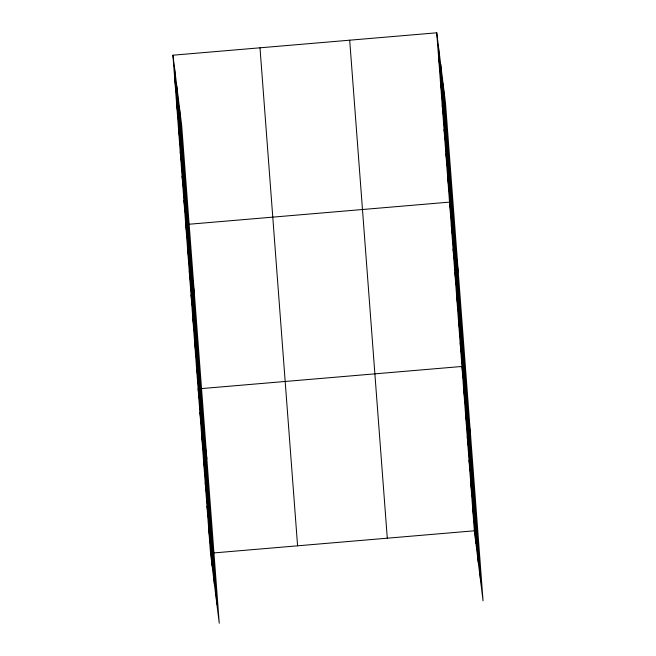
<?xml version="1.0" encoding="UTF-8"?>
<svg xmlns="http://www.w3.org/2000/svg" width="656" height="656" viewBox="0 0 656 656"><rect width="100%" height="100%" fill="white"/><g stroke="black" fill="none" stroke-linecap="round" stroke-linejoin="round"><path stroke-width="0.98" d="M172.938 55.202L181.655 125.198L219.252 623.2L210.527 553.213L172.938 55.202L436.748 32.8L445.473 102.787L483.062 600.798L474.345 530.802L436.748 32.8M188.69 224.278L449.532 202.122L458.249 272.109M201.097 388.614L461.939 366.466L470.655 436.453M213.495 552.959L474.345 530.802M438.577 56.99L440.127 69.397M440.406 81.18L441.947 93.587M442.226 105.37L443.776 117.777M444.055 129.552L445.604 141.967M445.883 153.742L447.425 166.157M447.704 177.932L449.253 190.347M451.303 225.598L452.853 238.013M453.075 249.075L454.624 261.49M454.846 272.552L456.396 284.966M456.625 296.028L458.167 308.443M458.396 319.505L459.938 331.92M460.168 342.981L461.709 355.396M463.71 389.943L465.252 402.349M465.481 413.419L467.031 425.826M467.252 436.896L468.802 449.303M469.024 460.373L470.573 472.787M470.795 483.849L472.345 496.264M472.566 507.326L474.116 519.741M174.767 79.392L176.308 91.807M176.595 103.582L178.137 115.997M178.416 127.772L179.965 140.187M180.244 151.962L181.786 164.377M182.073 176.152L183.614 188.559M183.893 200.342L185.443 212.749M185.722 224.524L194.438 294.519M187.493 248.009L189.043 260.416M189.264 271.486L190.814 283.892M191.035 294.962L192.585 307.369M192.807 318.439L194.356 330.845M194.578 341.915L196.128 354.33M196.357 365.392L197.899 377.807M198.128 388.869L206.845 458.856M199.9 412.345L201.441 424.76M201.671 435.822L203.212 448.237M203.442 459.298L204.984 471.713M205.213 482.775L206.763 495.19M206.984 506.26L208.534 518.666M208.756 529.736L210.305 542.143M443.103 83.788L480.692 581.79M440.668 64.214L478.257 562.217M438.298 45.215L475.887 543.217M349.697 40.196L387.286 538.199M259.997 47.814L297.586 545.817M179.293 106.198L216.882 604.201M176.849 86.617L214.446 584.619M174.488 67.617L212.077 565.62"/></g></svg>
